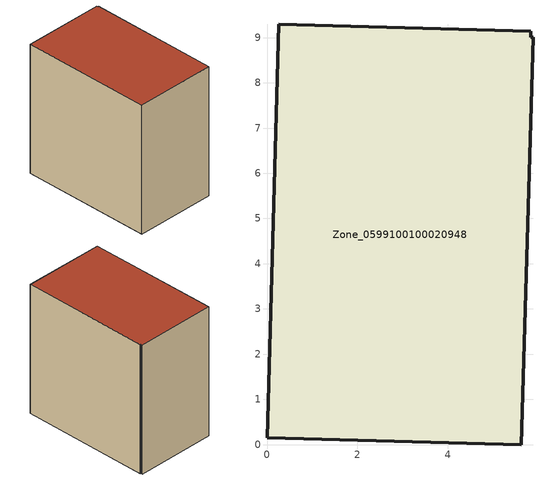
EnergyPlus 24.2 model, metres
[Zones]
Zone_0599100100020948
 floor ground (C_G): 5.83,9.14 5.83,9.01 5.88,9.01 5.63,0 0,0.15 0.26,9.29 z0
 wall outside (C_F): 5.83,9.14 0.26,9.29 0,0.15 5.63,0 5.88,9.01 5.83,9.01 5.83,9.14 z0:9.15
 roof outside (C_R): 5.83,9.01 5.83,9.14 0.26,9.29 0,0.15 5.63,0 5.88,9.01 z9.15
[BUILDING]
Pand.0599100100020948: North Axis=0; Terrain=City; Loads Convergence Tolerance Value=0.04; Temperature Convergence Tolerance Value=0.4; Solar Distribution=FullExterior; Maximum Number of Warmup Days=25; Minimum Number of Warmup Days=1
[Site:Location]
Rotterdam.The.Hague.AP_ZH_NLD Design_Conditions: Latitude=51.96; Longitude=4.45; Time Zone=1; Elevation=-4.5
[SITE:GROUNDTEMPERATURE:BUILDINGSURFACE]
18, 18, 18, 18, 18, 18, 18, 18, 18, 18, 18, 18
[MATERIAL] Thermal Absorptance=0.9; Solar Absorptance=0.7; Visible Absorptance=0.7
Name | Roughness | Thickness | Conductivity | Density | Specific Heat
G.TC.2015-2018 | MediumSmooth | 0.15 | 0.0428571 | 540 | 1210
F.TC.2015-2018 | Rough | 0.3 | 0.0666667 | 1920 | 840
R.TC.2015-2018 | MediumRough | 0.2 | 0.0333333 | 1500 | 1000
[CONSTRUCTION]
C_G: G.TC.2015-2018
C_F: F.TC.2015-2018
C_R: R.TC.2015-2018
[ZONE]
Zone_0599100100020948: Type=1; Multiplier=1; Ceiling Height=Autocalculate; Volume=Autocalculate; Floor Area=autocalculate; Part of Total Floor Area=Yes
[ZONEINFILTRATION:DESIGNFLOWRATE]
Infil_Zone_0599100100020948: Zone or ZoneList or Space or SpaceList=Zone_0599100100020948; Schedule=AlwaysOn; Design Flow Rate Calculation Method=Flow/Area; Flow Rate per Floor Area=0.0015; Constant Term Coefficient=1; Temperature Term Coefficient=0; Velocity Term Coefficient=0; Velocity Squared Term Coefficient=0
[HVACTEMPLATE:ZONE:IDEALLOADSAIRSYSTEM]
Zone_0599100100020948: Maximum Heating Supply Air Temperature=50; Minimum Cooling Supply Air Temperature=13; Maximum Heating Supply Air Humidity Ratio=0.0156; Minimum Cooling Supply Air Humidity Ratio=0.0077; Heating Limit=NoLimit; Cooling Limit=NoLimit; Dehumidification Control Type=ConstantSensibleHeatRatio; Cooling Sensible Heat Ratio=0.7; Dehumidification Setpoint=60; Humidification Control Type=None; Humidification Setpoint=30; Outdoor Air Method=None; Outdoor Air Flow Rate per Person=0.00944; Outdoor Air Flow Rate per Zone Floor Area=0; Outdoor Air Flow Rate per Zone=0; Demand Controlled Ventilation Type=None; Outdoor Air Economizer Type=NoEconomizer; Heat Recovery Type=None; Sensible Heat Recovery Effectiveness=0.7; Latent Heat Recovery Effectiveness=0.65
[ZONECONTROL:THERMOSTAT]
ThermostatControl_Zone_0599100100020948: Zone or ZoneList=Zone_0599100100020948; Control Type Schedule=DualSetpointControlType; Control 1=Thermostat_Zone_0599100100020948; Temperature Difference Between Cutout And Setpoint=0
[THERMOSTATSETPOINT:DUALSETPOINT]
Thermostat_Zone_0599100100020948: Heating Setpoint Temperature Schedule=HeatingSetpoint_Zone_0599100100020948; Cooling Setpoint Temperature Schedule=CoolingSetpoint_Zone_0599100100020948
[SCHEDULE:COMPACT]
HeatingSetpoint_Zone_0599100100020948: Through: 12/31, For: AllDays, Until: 24:00, 21
CoolingSetpoint_Zone_0599100100020948: Through: 12/31, For: AllDays, Until: 24:00, 24
DualSetpointControlType: Through: 12/31, For: AllDays, Until: 24:00, 4
AlwaysOn: Through: 12/31, For: AllDays, Until: 24:00, 1
